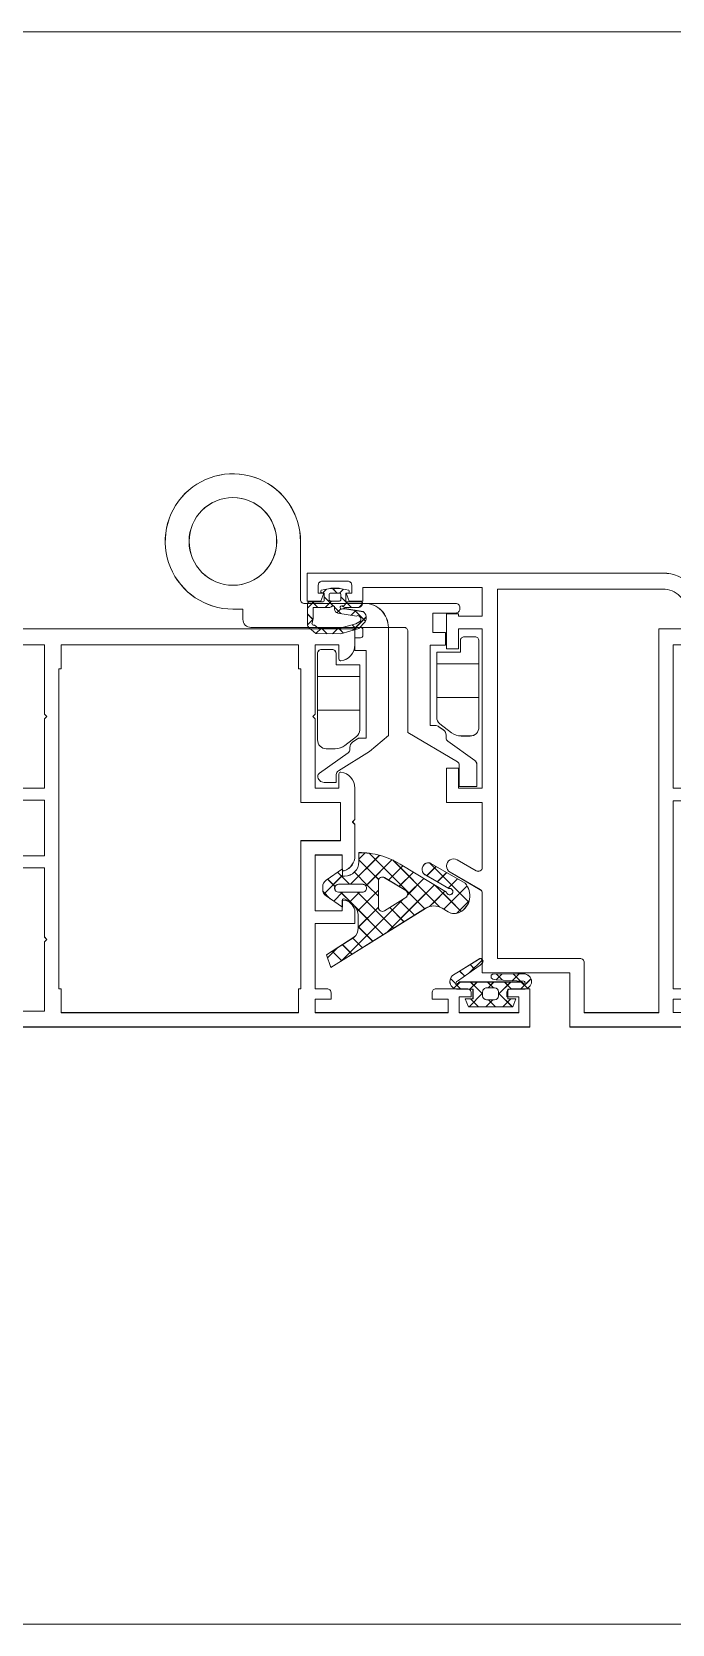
# Model space of a CAD drawing. Header units: millimetres. Extents: x 26282 to 30760, y 1404 to 4574.
# Drawn here: x 27779.88 to 27787.92, y 2947.91 to 2967.91 of the extents above; entities that cross this region are included whole.
import ezdxf

# ---------------------------------------------------------------- set-up
doc = ezdxf.new("R2010")
doc.units = ezdxf.units.MM
doc.header["$LTSCALE"] = 0.25
for name, color, linetype, lineweight in [('AB-DUV', 4, 'Continuous', 50), ('B_BOSLUK', 4, 'Continuous', 0), ('DOĞRAMA', 30, 'Continuous', 20)]:
    doc.layers.add(name, color=color, linetype=linetype, lineweight=lineweight)
doc.layers.add('ID-PROFIL', color=145, linetype='Continuous')

# ---------------------------------------------------------------- blocks, each defined once
blk = doc.blocks.new('CHD03_1914', base_point=(-50, -44.000001))
at = {"color": 40, "linetype": 'Continuous'}
blk.add_lwpolyline([(-50, -44), (-50, -11), (-50, 22), (-45.2, 22), (-45.2, 19.6, -0.414214), (-45.7, 19.1), (-46.2, 19.1), (-46.2, 20.6), (-48.2, 20.6), (-48.2, 13.1), (-46.2, 13.1), (-46.2, 14.6), (-45.7, 14.6, -0.414214), (-45.2, 14.1), (-45.2, 10.2, -0.414214), (-45.7, 9.7), (-46.5, 9.7), (-46.5, 11.7), (-48.2, 11.7), (-48.2, -5), (-46.5, -5), (-46.5, -3), (-45.7, -3, -0.414214), (-45.2, -3.5), (-45.2, -5), (-37, -5), (-37, 0), (-35.297056, 0, -0.209119), (-33.911436, -1.333339, -0.517625), (-34.099998, -1.6), (-35.4, -1.6), (-35.4, -5), (-28.4, -5), (-28.4, -1.6), (-30.2, -1.6, -0.517638), (-30.388562, -1.333333, -0.317837), (-28.502944, 0), (-24.545899, 0), (-24.245899, -0.3), (-23.945899, 0), (-19.988855, 0, -0.381966), (-18.001239, -1.777778, -0.447214), (-18.2, -1.999999), (-20, -2), (-20, -5), (-11.3, -5), (-11, -5.3), (-10.7, -5), (-2, -5), (-2, -2), (-3.8, -2, -0.447214), (-3.998762, -1.777778, -0.381966), (-2.011146, 0), (0, 0), (0, -44), (-2.011146, -44, -0.381966), (-3.998762, -42.222222, -0.44721), (-3.800002, -42), (-2, -42), (-2, -39), (-10.7, -39), (-11, -38.7), (-11.3, -39), (-20, -39), (-20, -42), (-18.2, -42, -0.447214), (-18.001238, -42.222222, -0.381966), (-19.988855, -44.000001), (-21.602944, -44, -0.317837), (-23.488562, -42.666667, -0.517633), (-23.300003, -42.4), (-21.5, -42.4), (-21.5, -39), (-28.5, -39), (-28.5, -42.4), (-27.2, -42.4, -0.517638), (-27.011438, -42.666667, -0.209118), (-28.397054, -44), (-30.011146, -44, -0.381966), (-31.998762, -42.222222, -0.44721), (-31.800002, -42), (-30, -42), (-30, -39), (-38.7, -39), (-39, -38.7), (-39.3, -39), (-48, -39), (-48, -42), (-46.2, -42, -0.447214), (-46.001238, -42.222222, -0.381966), (-47.988855, -44.000001), (-50, -44)], format="xyb", close=True, dxfattribs=at)
blk.add_lwpolyline([(-48.2, -22), (-48.2, -36.9), (-45.2, -36.9), (-45.2, -37.2), (-5, -37.2), (-5, -36.9), (-2, -36.9), (-2, -7.1), (-5, -7.1), (-5, -6.8), (-21.8, -6.8), (-21.8, -1.8), (-26.6, -1.8), (-26.6, -6.8), (-45.2, -6.8), (-45.2, -7.1), (-48.2, -7.1), (-48.2, -22)], close=True, dxfattribs=at)
blk = doc.blocks.new('CHD03_1923', base_point=(-6.8, -22))
at = {"color": 40, "linetype": 'Continuous'}
for points in [[(-6.8, 11), (-6.8, 30.9), (-6.8, 50.8), (-6.8, 51), (-2, 51), (-2, 48.6, -0.414214), (-2.5, 48.1), (-3, 48.1), (-3, 49.6), (-5, 49.6), (-5, 42.1), (-3, 42.1), (-3, 43.6), (-2.5, 43.6, -0.414214), (-2, 43.1), (-2, 39.2, -0.414214), (-2.5, 38.7), (-3.3, 38.7), (-3.3, 40.7), (-5, 40.7), (-5, 24), (-3.3, 24), (-3.3, 26), (-2.5, 26, -0.414214), (-2, 25.5), (-2, 24), (21.6, 24), (21.6, 29), (23.2, 29, -0.414214), (25.2, 27), (23.2, 27), (23.2, 24), (41.2, 24), (41.2, 27), (39.2, 27, -0.414214), (41.2, 29), (43.2, 29), (43.2, 27.7), (45.2, 27.7, -0.414214), (50.2, 22.7), (50.2, -22), (46.7, -22), (46.7, -20.273885), (47.7, -19.9), (47.7, -20.6), (48.7, -20.6, 0.414214), (49.2, -20.1), (49.2, -16.9, 0.414214), (48.7, -16.4), (47.7, -16.4), (47.7, -17.1), (46.7, -16.726115), (46.7, -15), (48.4, -15), (48.4, 0), (44.8, 0), (44.8, -3), (45.1, -3), (45.1, -4.5), (40.7, -4.5), (40.7, -3), (43.2, -3), (43.2, 0), (23.2, 0), (23.2, -3), (25.7, -3), (25.7, -4.5), (21.4, -4.5), (21.4, 0), (13.24641, 0, 0.57735), (12.813397, -0.75), (14.199038, -3.15, -0.57735), (13.419615, -4.5, -0.267949), (12.640192, -4.05), (10.446261, -0.25, 0.267949), (10.013248, 0), (0, 0), (0, 11), (-6.8, 11)], [(-5, 17.5), (-5, 12.8), (1.3, 12.8, -0.414214), (1.8, 12.3), (1.8, 1.9), (48.2, 1.9), (48.2, 22.699951, 0.414214), (45.200049, 25.7), (43.2, 25.7), (43.2, 22.2), (-5, 22.2), (-5, 17.5)]]:
    blk.add_lwpolyline(points, format="xyb", close=True, dxfattribs=at)
blk = doc.blocks.new('CHD50D23', base_point=(110.983776, 153.85743))
at = {"color": 1, "linetype": 'Continuous'}
for p, q in [((117.791548, 170.671326), (119.381447, 172.261226)), ((119.568875, 171.841832), (119.206204, 172.204502)), ((119.457419, 170.215877), (121.244586, 172.003044)), ((119.432791, 169.856596), (118.032092, 171.257294)), ((118.315634, 169.074092), (119.457419, 170.215877)), ((124.138771, 167.271936), (119.568875, 171.841832)), ((120.970782, 169.60792), (122.142332, 170.77947)), ((119.296707, 167.87136), (118.580823, 168.587243)), ((119.301305, 167.938443), (120.572703, 169.209841)), ((121.333881, 167.955505), (119.432791, 169.856596)), ((121.747604, 168.263422), (122.91966, 169.435477)), ((122.524426, 166.918923), (123.696988, 168.091485)), ((119.160623, 165.886123), (118.364104, 166.682642)), ((118.649877, 167.287015), (119.301305, 167.938443)), ((119.145191, 165.661009), (121.37384, 167.889658)), ((124.455498, 162.712568), (119.296707, 167.87136)), ((120.14134, 164.535837), (122.174977, 166.569474)), ((115.348278, 161.864095), (119.145191, 165.661009)), ((118.528593, 162.275512), (116.730908, 164.073197)), ((119.024539, 163.900887), (117.547506, 165.37792)), ((118.989078, 163.383575), (119.611946, 164.006444)), ((124.278265, 160.768481), (119.160623, 165.886123)), ((121.172168, 163.445345), (122.976114, 165.249291)), ((111.799457, 156.193954), (118.989078, 163.383575)), ((120.452072, 158.230713), (115.91431, 162.768475)), ((119.345191, 163.580234), (119.024539, 163.900887)), ((121.603057, 159.633594), (124.527445, 162.557981)), ((121.973305, 162.125161), (123.777251, 163.929107)), ((116.124999, 158.315145), (114.281114, 160.15903)), ((118.720503, 157.840961), (115.097712, 161.463753)), ((116.041968, 158.315145), (118.584254, 160.857431)), ((118.064864, 158.216721), (120.705574, 160.857431)), ((121.299351, 159.504754), (119.946674, 160.857431)), ((121.452072, 157.361288), (125.087016, 160.996232)), ((122.788808, 160.136617), (122.034401, 160.891024)), ((124.529431, 158.395995), (122.788808, 160.136617)), ((125.34237, 159.704376), (124.278265, 160.768481)), ((114.691525, 157.627299), (113.464516, 158.854308)), ((119.211984, 157.24252), (120.452072, 158.482608)), ((121.237452, 159.267988), (121.603057, 159.633594)), ((122.965684, 157.838422), (121.299351, 159.504754)), ((124.608099, 158.395995), (125.396213, 159.184109)), ((113.040212, 155.035971), (111.83132, 156.244863)), ((113.865869, 156.331635), (112.647918, 157.549586)), ((120.452072, 156.109392), (118.977527, 157.583937)), ((119.332913, 155.242129), (120.452072, 156.361288)), ((120.244395, 154.032291), (122.569534, 156.35743)), ((122.94395, 155.738834), (121.452072, 157.230713)), ((111.107571, 154.847292), (111.014722, 154.940141)), ((112.193401, 154.466577), (113.52755, 155.800727)), ((120.547923, 153.892221), (119.627241, 154.812903)), ((122.081038, 154.480426), (121.159141, 155.402323))]:
    blk.add_line(p, q, dxfattribs=at)
for points in [[(117.942326, 171.103172, -0.229763), (119.601084, 172.311706, -0.229763), (121.577, 171.756923), (124.065182, 167.454881, -0.472021), (123.686104, 166.442525), (123.493312, 166.376425, -0.353954), (122.651853, 166.698377), (120.910699, 169.711911, 2.506605), (120.443837, 169.422198), (123.974866, 163.603459, -0.068514), (125.058809, 161.099606, -0.068514), (125.425814, 158.395994), (124.268132, 158.395995, 0.414213), (122.468133, 156.595995), (122.468132, 156.35743), (123.368132, 156.35743), (121.951762, 154.2919, -0.247171), (121.127035, 153.857431), (120.80923, 153.85743, -0.247171), (119.984502, 154.2919), (118.568132, 156.35743), (119.468132, 156.35743), (119.468132, 156.395995, 0.347266), (117.672353, 158.315146), (115.962865, 158.315145, 0.239382), (114.781982, 157.769249), (112.588983, 154.327878), (110.983776, 154.890697), (118.422358, 166.775718, 0.283277), (118.436838, 168.874362), (117.984154, 169.620334, -0.264505), (117.942326, 171.103172)], [(118.960417, 162.96546), (118.120011, 161.622698, 0.58904), (118.543842, 160.857431), (121.854332, 160.857431, 0.584485), (122.281783, 161.616824), (120.652103, 164.302354, 0.558043), (119.800823, 164.308222), (118.960417, 162.96546)], [(120.952072, 159.35743, 0.414214), (120.452072, 158.85743), (120.452072, 155.85743, 1), (121.452072, 155.85743), (121.452072, 158.85743, 0.414214), (120.952072, 159.35743)]]:
    blk.add_lwpolyline(points, format="xyb", close=True, dxfattribs=at)
blk = doc.blocks.new('CHDF04003', base_point=(37.284957, 5))
at = {"color": 1, "linetype": 'Continuous'}
for p, q in [((37.729913, 10.703346), (39.399343, 12.372776)), ((40.246172, 10.890898), (38.857086, 12.279984)), ((38.421362, 10.594387), (37.861524, 11.154225)), ((39.624131, 10.476244), (40.217465, 11.069578)), ((41.93707, 9.2), (40.59733, 10.53974)), ((40.600059, 11.452172), (41.045158, 11.897271)), ((40.723878, 9.45467), (41.29733, 10.028122)), ((37.293177, 8.145289), (37.987715, 8.839827)), ((37.987187, 8.907242), (37.38222, 9.512209)), ((40.620116, 8.395634), (39.83228, 9.183469)), ((39.93923, 8.670022), (40.439745, 9.170537)), ((40.59733, 7.206802), (41.39733, 8.006802)), ((41.366735, 7.649014), (40.79423, 8.221519)), ((42.399786, 9.009257), (42.899508, 9.50898)), ((43, 8.13707), (42.4, 8.73707)), ((38.003934, 6.769175), (37.29851, 7.474599)), ((37.316668, 6.04746), (38.004201, 6.734993)), ((41.29733, 5.597099), (40.59733, 6.297099)), ((41.915749, 7.1), (41.366735, 7.649014)), ((42.4, 6.888151), (42.8986, 7.386751)), ((38.393517, 5.002989), (39.069289, 5.678761)), ((39.773109, 5), (39.091574, 5.681534)), ((40.511849, 5), (41.29733, 5.785481))]:
    blk.add_line(p, q, dxfattribs=at)
for points in [[(41.09733, 5), (40.226353, 5), (39.355377, 5), (38.448105, 5, -0.218314), (38.069259, 5.173693), (37.309794, 6.055441), (37.284957, 9.179001), (37.945369, 11.441463), (38.781607, 12.238382, -0.395926), (40.072928, 11.96923), (40.4431, 9.665137, -0.148871), (40.411451, 9.375576, 1.200383), (40.79733, 9.288547), (40.79733, 9.304706, 0.185572), (40.740187, 9.43721, -0.196262), (40.59733, 9.787137), (40.59733, 11.4, -0.414214), (41.09733, 11.9, -0.414214), (41.29733, 11.7), (41.29733, 10, 0.414214), (41.49733, 9.8), (42.4, 9.8), (42.4, 10.05, -0.715976), (42.758473, 10.17201), (42.951638, 9.263906, -0.078227), (43, 8.956686), (43, 7.943314, -0.078227), (42.951638, 7.636094), (42.758473, 6.72799, -0.715976), (42.4, 6.85), (42.4, 7.1), (41.49733, 7.1, 0.414214), (41.29733, 6.9), (41.29733, 5.2, -0.414214), (41.09733, 5)], [(40.003766, 5.7), (40.59733, 5.7), (40.59733, 6.70367), (40.59733, 7.707341, -0.195022), (40.73852, 8.055558, 0.665439), (40.594025, 8.397239), (40.38462, 8.397239, -0.360529), (39.893309, 8.80443), (39.515937, 11.148215, -0.253498), (39.58377, 11.326286, 0.594005), (38.820824, 11.570149), (38.55172, 11.052348), (37.985953, 9.064753), (38.006028, 6.501792, 0.177804), (38.127169, 6.17907), (38.268751, 6.014693, -0.175026), (38.389824, 5.697358, 0.629163), (38.635648, 5.584616, -0.075928), (39.410201, 5.7), (40.003766, 5.7)], [(41.455909, 7.758579, 0.198912), (41.59733, 7.7), (42.2, 7.7, 0.414214), (42.4, 7.9), (42.4, 9, 0.414214), (42.2, 9.2), (41.59733, 9.2, 0.414214), (41.39733, 9), (41.39733, 7.9, 0.198912), (41.455909, 7.758579)]]:
    blk.add_lwpolyline(points, format="xyb", close=True, dxfattribs=at)
blk = doc.blocks.new('CHD40D08', base_point=(-2.21267, -2.905012))
at = {"color": 1, "linetype": 'Continuous'}
for p, q in [((0, 5.969856), (1.319355, 7.289211)), ((0.12533, 6.85077), (0.904473, 6.071627)), ((-2.21267, 4.946129), (-0.482761, 3.21622)), ((-2.21267, 3.757186), (-1.21267, 4.757186)), ((-0.632316, 3.21622), (0.904473, 4.753009)), ((0, 4.854779), (0.904473, 3.950306)), ((1.017205, 5.958895), (1.924654, 5.051445)), ((1.069674, 4.91821), (1.934707, 5.783243)), ((-2.21267, 2.824809), (-1.333018, 1.945157)), ((-2.21267, 1.635866), (-1.333018, 2.515518)), ((0.166981, 2.566478), (0.904473, 1.828986)), ((0.166982, 1.894197), (0.904473, 2.631688)), ((1.129836, 3.724943), (1.8882, 2.96658)), ((1.171493, 2.898708), (1.899747, 3.626962)), ((-2.21267, -0.485455), (-0.510996, 1.216219)), ((-2.21267, 0.703488), (-1.21267, -0.296512)), ((-0.604081, 1.21622), (0.039793, 0.572346)), ((0.039793, 0.572346), (0.904473, -0.292334)), ((0.061836, -0.332269), (0.904473, 0.510368)), ((2.045652, -0.469774), (3.706779, 1.191354)), ((2.524604, 0.208855), (3.086884, -0.353425)), ((3.601991, 1.252788), (3.846916, 1.007863)), ((-0.000001, -1.509181), (0.092774, -1.601955)), ((0, -0.394105), (0.061836, -0.332269)), ((0.092774, -1.601955), (1.325459, -2.834641)), ((0.115405, -2.400021), (0.904473, -1.610952)), ((1.646901, -1.034763), (2.284292, -1.672154))]:
    blk.add_line(p, q, dxfattribs=at)
for points in [[(3.56458, 1.274721), (3.853054, 1.105598), (3.839039, 0.882431), (2.197611, -1.814579), (1.801975, -2.439764, -0.413949), (0.422965, -2.750501, -0.119976), (0.112064, -2.393627, -0.119976), (-0.000001, -1.93378), (0, 0), (-1.21267, 0), (-1.21267, -1), (-2.21267, -0.565218), (-2.21267, 5.005452), (-1.21267, 5.396757), (-1.21267, 4.396757), (0, 4.396757), (0, 6.36622, -0.404548), (0.967353, 7.365686, -0.404548), (1.934706, 6.366219), (1.934707, 5.626366), (1.87951, 2.469611), (1.772015, 2.273538), (1.437813, 2.284888), (1.245523, 2.492312), (1.171532, 2.897929), (0.995458, 6.390233, 2.044702), (0.823804, 6.2417), (0.904473, 6.143585), (0.904473, -1.711145), (0.823804, -1.809259, 2.04471), (0.995459, -1.957792), (3.011747, 0.899087), (3.291174, 1.202272), (3.56458, 1.274721)], [(0.020535, 1.362666, 0.198912), (0.166982, 1.71622), (0.166981, 2.71622, 0.414213), (-0.333018, 3.21622), (-0.833018, 3.21622, 0.414213), (-1.333018, 2.71622), (-1.333018, 1.716219, 0.414213), (-0.833018, 1.21622), (-0.333018, 1.216219, 0.198912), (0.020535, 1.362666)]]:
    blk.add_lwpolyline(points, format="xyb", close=True, dxfattribs=at)
blk = doc.blocks.new('MENT')
at = {"color": 0}
for p, q in [((-265.21, -280), (-259.91, -280)), ((-274.89, -281.59), (-280.19, -281.59)), ((-274.89, -285.79), (-280.19, -285.79)), ((-265.21, -284.2), (-259.91, -284.2))]:
    blk.add_line(p, q, dxfattribs=at)
for points in [[(-268.83, -287.73), (-268.83, -275.9, 0.414214), (-269.33, -275.4), (-288.56, -275.4, -0.414214), (-289.56, -274.4), (-289.56, -273.11), (-290.83, -273.11, -2.414214), (-282.33, -264.61), (-282.33, -271.9, 0.414214), (-281.83, -272.4), (-262.81, -272.4, -0.414214), (-262.31, -272.9), (-262.31, -273.1, -0.414214), (-262.81, -273.6), (-265.69, -273.6), (-265.69, -276.05), (-264.09, -276.05), (-264.09, -277.65), (-266.03, -277.65), (-266.03, -287.73), (-265.4, -287.73, -0.155219), (-264.94, -287.88), (-264.38, -288.28, -0.243349), (-264.04, -288.93), (-264.04, -289.28, 0.24151), (-263.83, -289.69), (-260.42, -292.14, -0.260953), (-260.18, -292.57), (-260.18, -295.38), (-262.38, -295.38), (-262.38, -292.71, 0.255186), (-262.61, -292.29), (-268.83, -288.62), (-268.83, -275.9)], [(-289.56, -273.11), (-290.83, -273.11), (-289.56, -273.11), (-289.56, -274.4, 0.414214), (-288.56, -275.4), (-274.79, -275.4, -0.414214), (-274.49, -275.7), (-274.49, -276.4, -0.414214), (-274.79, -276.7), (-275.49, -276.7), (-275.49, -278.3), (-274.09, -278.3), (-274.09, -289.3), (-274.79, -289.3, 0.155219), (-275.26, -289.45), (-275.79, -289.82, 0.243349), (-276.13, -290.48), (-276.13, -290.74, -0.24262), (-276.34, -291.14), (-279.96, -293.72, 0.212984), (-280.15, -294.08), (-280.15, -294.08, 0.414214), (-279.35, -294.88), (-277.83, -294.88), (-277.83, -293.88, -0.26051), (-277.57, -293.41), (-273.65, -291), (-271.29, -289), (-271.29, -275.4, 0.414214), (-274.29, -272.4), (-281.83, -272.4, -0.414214), (-282.33, -271.9), (-282.33, -264.61, 2.414214), (-290.83, -273.11)], [(-259.91, -277.09, 0.414214), (-260.41, -276.59), (-261.74, -276.59, 0.414214), (-262.24, -277.09), (-262.24, -278.5), (-265.21, -278.5), (-265.21, -286.71, 0.233693), (-264.82, -287.51), (-263.35, -288.63, 0.164588), (-262.13, -289.04), (-261.01, -289.04, 0.414214), (-259.91, -287.94)], [(-280.19, -278.68, -0.414214), (-279.69, -278.18), (-278.36, -278.18, -0.414214), (-277.86, -278.68), (-277.86, -280.09), (-274.89, -280.09), (-274.89, -288.31, -0.233693), (-275.28, -289.1), (-276.75, -290.23, -0.164588), (-277.97, -290.64), (-279.09, -290.64, -0.414214), (-280.19, -289.54)]]:
    blk.add_lwpolyline(points, format="xyb", close=True, dxfattribs=at)
blk.add_circle((-290.83, -264.61), 5.5, dxfattribs=at)
blk.add_circle((-290.83, -264.61), 5.5, dxfattribs=at)
blk = doc.blocks.new('A$C24106D73')
at = {"layer": 'DOĞRAMA', "lineweight": 25}
blk.add_blockref('MENT', (332.82, 377.52), dxfattribs=at)
at = {"layer": 'DOĞRAMA', "color": 7, "xscale": -1, "rotation": 270}
for name, p in [('CHD03_1923', (51.33, 51.93)), ('CHDF04003', (51.38, 101.31)), ('CHD03_1914', (13.33, 51.93)), ('CHD50D23', (53.28, 59.39)), ('CHD40D08', (69.26, 54.46))]:
    blk.add_blockref(name, p, dxfattribs=at)
blk = doc.blocks.new('A$C187D15ED')
at = {"layer": 'B_BOSLUK', "lineweight": 0, "elevation": 0}
for points in [[(8209.112, 2762.886), (8307.112, 2762.886)], [(8209.112, 2742.886), (8307.112, 2742.886)]]:
    blk.add_lwpolyline(points, dxfattribs=at)
at = {"layer": 'ID-PROFIL'}
blk.add_line((8210.112, 2750.386, 0), (8108.859, 2750.386), dxfattribs=at)
blk.add_line((8210.112, 2750.386, 0), (8108.859, 2750.386), dxfattribs=at)
at = {"layer": 'DOĞRAMA', "color": 155, "xscale": 0.1, "yscale": 0.1, "zscale": 0.1}
blk.add_blockref('A$C24106D73', (8207.779, 2745.194, 0), dxfattribs=at)
blk.add_blockref('A$C24106D73', (8207.779, 2745.194, 0), dxfattribs=at)

msp = doc.modelspace()

# ---------------------------------------------------------------- block references
at = {"layer": 'AB-DUV', "ltscale": 100}
msp.add_blockref('A$C187D15ED', (19570.424, 205.028, 5.126), dxfattribs=at)

# ---------------------------------------------------------------- next in the draw order: linework, layer by layer
at = {"layer": 'DOĞRAMA', "color": 1, "linetype": 'Continuous'}
for p, q in [((27783.53, 2960.864, 5.126), (27783.58, 2960.914, 5.126)), ((27783.53, 2960.864, 5.126), (27783.58, 2960.914, 5.126)), ((27783.551, 2960.816, 5.126), (27783.606, 2960.761, 5.126)), ((27783.551, 2960.816, 5.126), (27783.606, 2960.761, 5.126)), ((27783.655, 2960.924, 5.126), (27783.715, 2960.864, 5.126)), ((27783.655, 2960.924, 5.126), (27783.715, 2960.864, 5.126)), ((27783.742, 2960.864, 5.126), (27783.792, 2960.914, 5.126)), ((27783.742, 2960.864, 5.126), (27783.792, 2960.914, 5.126)), ((27783.761, 2960.818, 5.126), (27783.895, 2960.684, 5.126)), ((27783.761, 2960.818, 5.126), (27783.895, 2960.684, 5.126)), ((27783.341, 2960.675, 5.126), (27783.42, 2960.754, 5.126)), ((27783.341, 2960.675, 5.126), (27783.42, 2960.754, 5.126)), ((27783.341, 2960.601, 5.126), (27783.41, 2960.533, 5.126)), ((27783.341, 2960.601, 5.126), (27783.41, 2960.533, 5.126)), ((27783.401, 2960.754, 5.126), (27783.471, 2960.684, 5.126)), ((27783.401, 2960.754, 5.126), (27783.471, 2960.684, 5.126)), ((27783.562, 2960.684, 5.126), (27783.642, 2960.764, 5.126)), ((27783.562, 2960.684, 5.126), (27783.642, 2960.764, 5.126)), ((27783.606, 2960.761, 5.126), (27783.664, 2960.704, 5.126)), ((27783.606, 2960.761, 5.126), (27783.664, 2960.704, 5.126)), ((27783.681, 2960.686, 5.126), (27783.76, 2960.607, 5.126)), ((27783.681, 2960.686, 5.126), (27783.76, 2960.607, 5.126)), ((27783.708, 2960.618, 5.126), (27783.758, 2960.668, 5.126)), ((27783.708, 2960.618, 5.126), (27783.758, 2960.668, 5.126)), ((27783.787, 2960.697, 5.126), (27783.844, 2960.754, 5.126)), ((27783.787, 2960.697, 5.126), (27783.844, 2960.754, 5.126)), ((27783.889, 2960.587, 5.126), (27783.948, 2960.646, 5.126)), ((27783.889, 2960.587, 5.126), (27783.948, 2960.646, 5.126)), ((27783.93, 2960.649, 5.126), (27784.069, 2960.51, 5.126)), ((27783.93, 2960.649, 5.126), (27784.069, 2960.51, 5.126)), ((27783.987, 2960.684, 5.126), (27784.031, 2960.729, 5.126)), ((27783.987, 2960.684, 5.126), (27784.031, 2960.729, 5.126)), ((27783.342, 2960.464, 5.126), (27783.409, 2960.531, 5.126)), ((27783.342, 2960.464, 5.126), (27783.409, 2960.531, 5.126)), ((27783.446, 2960.356, 5.126), (27783.515, 2960.425, 5.126)), ((27783.446, 2960.356, 5.126), (27783.515, 2960.425, 5.126)), ((27783.518, 2960.425, 5.126), (27783.589, 2960.354, 5.126)), ((27783.518, 2960.425, 5.126), (27783.589, 2960.354, 5.126)), ((27783.656, 2960.353, 5.126), (27783.725, 2960.423, 5.126)), ((27783.656, 2960.353, 5.126), (27783.725, 2960.423, 5.126)), ((27783.732, 2960.423, 5.126), (27783.793, 2960.362, 5.126)), ((27783.732, 2960.423, 5.126), (27783.793, 2960.362, 5.126)), ((27783.901, 2960.466, 5.126), (27783.957, 2960.41, 5.126)), ((27783.901, 2960.466, 5.126), (27783.957, 2960.41, 5.126)), ((27783.912, 2960.397, 5.126), (27784.079, 2960.564, 5.126)), ((27783.912, 2960.397, 5.126), (27784.079, 2960.564, 5.126)), ((27783.985, 2957.523, 5.126), (27784.064, 2957.601, 5.126)), ((27783.985, 2957.523, 5.126), (27784.064, 2957.601, 5.126)), ((27783.882, 2957.207, 5.126), (27784.245, 2957.57, 5.126)), ((27783.882, 2957.207, 5.126), (27784.245, 2957.57, 5.126)), ((27783.985, 2957.515, 5.126), (27784.159, 2957.341, 5.126)), ((27783.985, 2957.515, 5.126), (27784.159, 2957.341, 5.126)), ((27784.109, 2957.222, 5.126), (27784.402, 2957.515, 5.126)), ((27784.109, 2957.222, 5.126), (27784.402, 2957.515, 5.126)), ((27784.116, 2957.596, 5.126), (27784.223, 2957.49, 5.126)), ((27784.116, 2957.596, 5.126), (27784.223, 2957.49, 5.126)), ((27784.223, 2957.49, 5.126), (27784.734, 2956.978, 5.126)), ((27784.223, 2957.49, 5.126), (27784.734, 2956.978, 5.126)), ((27784.358, 2957.259, 5.126), (27784.539, 2957.44, 5.126)), ((27784.358, 2957.259, 5.126), (27784.539, 2957.44, 5.126)), ((27784.417, 2957.507, 5.126), (27784.933, 2956.991, 5.126)), ((27784.417, 2957.507, 5.126), (27784.933, 2956.991, 5.126)), ((27784.838, 2957.314, 5.126), (27784.955, 2957.431, 5.126)), ((27784.838, 2957.314, 5.126), (27784.955, 2957.431, 5.126)), ((27784.873, 2957.476, 5.126), (27785.33, 2957.019, 5.126)), ((27784.873, 2957.476, 5.126), (27785.33, 2957.019, 5.126)), ((27783.549, 2957.086, 5.126), (27783.782, 2957.319, 5.126)), ((27783.549, 2957.086, 5.126), (27783.782, 2957.319, 5.126)), ((27783.594, 2957.27, 5.126), (27783.686, 2957.178, 5.126)), ((27783.594, 2957.27, 5.126), (27783.686, 2957.178, 5.126)), ((27783.72, 2957.356, 5.126), (27783.869, 2957.207, 5.126)), ((27783.72, 2957.356, 5.126), (27783.869, 2957.207, 5.126)), ((27783.93, 2957.358, 5.126), (27784.096, 2957.192, 5.126)), ((27783.93, 2957.358, 5.126), (27784.096, 2957.192, 5.126)), ((27784.073, 2957.186, 5.126), (27784.109, 2957.222, 5.126)), ((27784.073, 2957.186, 5.126), (27784.109, 2957.222, 5.126)), ((27784.159, 2957.341, 5.126), (27784.235, 2957.265, 5.126)), ((27784.159, 2957.341, 5.126), (27784.235, 2957.265, 5.126)), ((27784.49, 2957.179, 5.126), (27784.671, 2957.359, 5.126)), ((27784.49, 2957.179, 5.126), (27784.671, 2957.359, 5.126)), ((27784.599, 2957.076, 5.126), (27784.803, 2957.279, 5.126)), ((27784.599, 2957.076, 5.126), (27784.803, 2957.279, 5.126)), ((27784.972, 2957.237, 5.126), (27785.089, 2957.354, 5.126)), ((27784.972, 2957.237, 5.126), (27785.089, 2957.354, 5.126)), ((27785.107, 2957.159, 5.126), (27785.224, 2957.276, 5.126)), ((27785.107, 2957.159, 5.126), (27785.224, 2957.276, 5.126)), ((27783.535, 2957.117, 5.126), (27783.627, 2957.024, 5.126)), ((27783.535, 2957.117, 5.126), (27783.627, 2957.024, 5.126)), ((27783.67, 2956.995, 5.126), (27783.782, 2957.107, 5.126)), ((27783.67, 2956.995, 5.126), (27783.782, 2957.107, 5.126)), ((27783.757, 2957.107, 5.126), (27783.904, 2956.96, 5.126)), ((27783.757, 2957.107, 5.126), (27783.904, 2956.96, 5.126)), ((27783.87, 2956.983, 5.126), (27783.994, 2957.107, 5.126)), ((27783.87, 2956.983, 5.126), (27783.994, 2957.107, 5.126)), ((27783.967, 2956.868, 5.126), (27784.232, 2957.132, 5.126)), ((27783.967, 2956.868, 5.126), (27784.232, 2957.132, 5.126)), ((27783.969, 2957.107, 5.126), (27784.423, 2956.653, 5.126)), ((27783.969, 2957.107, 5.126), (27784.423, 2956.653, 5.126)), ((27784.096, 2957.192, 5.126), (27784.232, 2957.056, 5.126)), ((27784.096, 2957.192, 5.126), (27784.232, 2957.056, 5.126)), ((27784.484, 2956.961, 5.126), (27784.546, 2957.023, 5.126)), ((27784.484, 2956.961, 5.126), (27784.546, 2957.023, 5.126)), ((27784.712, 2956.976, 5.126), (27784.935, 2957.199, 5.126)), ((27784.712, 2956.976, 5.126), (27784.935, 2957.199, 5.126)), ((27784.94, 2956.992, 5.126), (27785.067, 2957.119, 5.126)), ((27784.94, 2956.992, 5.126), (27785.067, 2957.119, 5.126)), ((27784.941, 2957.195, 5.126), (27785.131, 2957.005, 5.126)), ((27784.941, 2957.195, 5.126), (27785.131, 2957.005, 5.126)), ((27785.053, 2956.893, 5.126), (27785.167, 2957.008, 5.126)), ((27785.053, 2956.893, 5.126), (27785.167, 2957.008, 5.126)), ((27785.131, 2957.005, 5.126), (27785.272, 2956.865, 5.126)), ((27785.131, 2957.005, 5.126), (27785.272, 2956.865, 5.126)), ((27785.167, 2957.008, 5.126), (27785.346, 2957.186, 5.126)), ((27785.167, 2957.008, 5.126), (27785.346, 2957.186, 5.126)), ((27785.213, 2956.841, 5.126), (27785.372, 2957, 5.126)), ((27785.213, 2956.841, 5.126), (27785.372, 2957, 5.126)), ((27785.33, 2957.019, 5.126), (27785.366, 2956.982, 5.126)), ((27785.33, 2957.019, 5.126), (27785.366, 2956.982, 5.126)), ((27783.765, 2956.242, 5.126), (27784.484, 2956.961, 5.126)), ((27783.765, 2956.242, 5.126), (27784.484, 2956.961, 5.126)), ((27783.93, 2956.934, 5.126), (27784.292, 2956.572, 5.126)), ((27783.93, 2956.934, 5.126), (27784.292, 2956.572, 5.126)), ((27783.977, 2956.666, 5.126), (27784.232, 2956.92, 5.126)), ((27783.977, 2956.666, 5.126), (27784.232, 2956.92, 5.126)), ((27784.332, 2956.597, 5.126), (27784.712, 2956.976, 5.126)), ((27784.332, 2956.597, 5.126), (27784.712, 2956.976, 5.126)), ((27784.373, 2956.915, 5.126), (27784.553, 2956.735, 5.126)), ((27784.373, 2956.915, 5.126), (27784.553, 2956.735, 5.126)), ((27784.504, 2956.996, 5.126), (27784.536, 2956.964, 5.126)), ((27784.504, 2956.996, 5.126), (27784.536, 2956.964, 5.126)), ((27784.536, 2956.964, 5.126), (27784.684, 2956.817, 5.126)), ((27784.536, 2956.964, 5.126), (27784.684, 2956.817, 5.126)), ((27784.734, 2956.978, 5.126), (27784.814, 2956.898, 5.126)), ((27784.734, 2956.978, 5.126), (27784.814, 2956.898, 5.126)), ((27784.875, 2956.927, 5.126), (27784.94, 2956.992, 5.126)), ((27784.875, 2956.927, 5.126), (27784.94, 2956.992, 5.126)), ((27784.933, 2956.991, 5.126), (27785.005, 2956.92, 5.126)), ((27784.933, 2956.991, 5.126), (27785.005, 2956.92, 5.126)), ((27783.977, 2956.674, 5.126), (27784.162, 2956.49, 5.126)), ((27783.977, 2956.674, 5.126), (27784.162, 2956.49, 5.126)), ((27783.592, 2956.281, 5.126), (27783.726, 2956.415, 5.126)), ((27783.592, 2956.281, 5.126), (27783.726, 2956.415, 5.126)), ((27783.779, 2956.448, 5.126), (27783.901, 2956.327, 5.126)), ((27783.779, 2956.448, 5.126), (27783.901, 2956.327, 5.126)), ((27783.909, 2956.531, 5.126), (27784.031, 2956.408, 5.126)), ((27783.909, 2956.531, 5.126), (27784.031, 2956.408, 5.126)), ((27783.649, 2956.366, 5.126), (27783.77, 2956.245, 5.126)), ((27783.649, 2956.366, 5.126), (27783.77, 2956.245, 5.126)), ((27785.373, 2956.094, 5.126), (27785.539, 2956.26, 5.126)), ((27785.373, 2956.094, 5.126), (27785.539, 2956.26, 5.126)), ((27785.545, 2956.249, 5.126), (27785.52, 2956.274, 5.126)), ((27785.545, 2956.249, 5.126), (27785.52, 2956.274, 5.126)), ((27783.631, 2956.173, 5.126), (27783.64, 2956.163, 5.126)), ((27783.631, 2956.173, 5.126), (27783.64, 2956.163, 5.126)), ((27785.259, 2955.898, 5.126), (27785.136, 2956.022, 5.126)), ((27785.259, 2955.898, 5.126), (27785.136, 2956.022, 5.126)), ((27785.316, 2956.054, 5.126), (27785.252, 2956.117, 5.126)), ((27785.316, 2956.054, 5.126), (27785.252, 2956.117, 5.126)), ((27785.441, 2956.141, 5.126), (27785.384, 2956.198, 5.126)), ((27785.441, 2956.141, 5.126), (27785.384, 2956.198, 5.126)), ((27785.71, 2956.006, 5.126), (27785.782, 2956.079, 5.126)), ((27785.71, 2956.006, 5.126), (27785.782, 2956.079, 5.126)), ((27785.792, 2956.002, 5.126), (27785.716, 2956.078, 5.126)), ((27785.792, 2956.002, 5.126), (27785.716, 2956.078, 5.126)), ((27785.911, 2955.996, 5.126), (27785.998, 2956.082, 5.126)), ((27785.911, 2955.996, 5.126), (27785.998, 2956.082, 5.126)), ((27786.016, 2955.991, 5.126), (27785.925, 2956.081, 5.126)), ((27786.016, 2955.991, 5.126), (27785.925, 2956.081, 5.126)), ((27786.017, 2955.889, 5.126), (27786.149, 2956.021, 5.126)), ((27786.017, 2955.889, 5.126), (27786.149, 2956.021, 5.126)), ((27785.18, 2955.901, 5.126), (27785.259, 2955.979, 5.126)), ((27785.18, 2955.901, 5.126), (27785.259, 2955.979, 5.126)), ((27785.269, 2955.889, 5.126), (27785.259, 2955.898, 5.126)), ((27785.269, 2955.889, 5.126), (27785.259, 2955.898, 5.126)), ((27785.371, 2955.668, 5.126), (27785.541, 2955.838, 5.126)), ((27785.371, 2955.668, 5.126), (27785.541, 2955.838, 5.126)), ((27785.38, 2955.889, 5.126), (27785.386, 2955.895, 5.126)), ((27785.38, 2955.889, 5.126), (27785.386, 2955.895, 5.126)), ((27785.386, 2955.895, 5.126), (27785.471, 2955.979, 5.126)), ((27785.386, 2955.895, 5.126), (27785.471, 2955.979, 5.126)), ((27785.477, 2955.893, 5.126), (27785.39, 2955.979, 5.126)), ((27785.477, 2955.893, 5.126), (27785.39, 2955.979, 5.126)), ((27785.541, 2955.829, 5.126), (27785.477, 2955.893, 5.126)), ((27785.541, 2955.829, 5.126), (27785.477, 2955.893, 5.126)), ((27785.676, 2955.906, 5.126), (27785.603, 2955.979, 5.126)), ((27785.676, 2955.906, 5.126), (27785.603, 2955.979, 5.126)), ((27785.609, 2955.906, 5.126), (27785.683, 2955.979, 5.126)), ((27785.609, 2955.906, 5.126), (27785.683, 2955.979, 5.126)), ((27785.741, 2955.826, 5.126), (27785.895, 2955.979, 5.126)), ((27785.741, 2955.826, 5.126), (27785.895, 2955.979, 5.126)), ((27785.914, 2955.668, 5.126), (27785.741, 2955.841, 5.126)), ((27785.914, 2955.668, 5.126), (27785.741, 2955.841, 5.126)), ((27785.905, 2955.889, 5.126), (27785.815, 2955.979, 5.126)), ((27785.905, 2955.889, 5.126), (27785.815, 2955.979, 5.126)), ((27786.105, 2955.902, 5.126), (27786.027, 2955.979, 5.126)), ((27786.105, 2955.902, 5.126), (27786.027, 2955.979, 5.126)), ((27785.49, 2955.668, 5.126), (27785.39, 2955.768, 5.126)), ((27785.49, 2955.668, 5.126), (27785.39, 2955.768, 5.126)), ((27785.583, 2955.668, 5.126), (27785.671, 2955.756, 5.126)), ((27785.583, 2955.668, 5.126), (27785.671, 2955.756, 5.126)), ((27785.702, 2955.668, 5.126), (27785.614, 2955.756, 5.126)), ((27785.702, 2955.668, 5.126), (27785.614, 2955.756, 5.126)), ((27785.795, 2955.668, 5.126), (27785.895, 2955.768, 5.126)), ((27785.795, 2955.668, 5.126), (27785.895, 2955.768, 5.126))]:
    msp.add_line(p, q, dxfattribs=at)
at = {"layer": 'DOĞRAMA', "color": 0}
for p, q in [((27783.997, 2959.815, 5.126), (27783.466, 2959.815, 5.126)), ((27783.997, 2959.815, 5.126), (27783.466, 2959.815, 5.126)), ((27784.964, 2959.974, 5.126), (27785.494, 2959.974, 5.126)), ((27784.964, 2959.974, 5.126), (27785.494, 2959.974, 5.126)), ((27784.964, 2959.554, 5.126), (27785.494, 2959.554, 5.126)), ((27784.964, 2959.554, 5.126), (27785.494, 2959.554, 5.126)), ((27783.997, 2959.395, 5.126), (27783.466, 2959.395, 5.126)), ((27783.997, 2959.395, 5.126), (27783.466, 2959.395, 5.126))]:
    msp.add_line(p, q, dxfattribs=at)
at = {"layer": 'DOĞRAMA', "color": 0, "elevation": 5.126}
for points in [[(27784.602, 2959.2), (27784.602, 2960.384, 0.414214), (27784.552, 2960.434), (27782.629, 2960.434, -0.414214), (27782.529, 2960.534), (27782.529, 2960.663), (27782.403, 2960.663, -2.414214), (27783.253, 2961.513), (27783.253, 2960.784, 0.414214), (27783.303, 2960.734), (27785.204, 2960.734, -0.414214), (27785.254, 2960.684), (27785.254, 2960.664, -0.414214), (27785.204, 2960.614), (27784.916, 2960.614), (27784.916, 2960.369), (27785.076, 2960.369), (27785.076, 2960.209), (27784.882, 2960.209), (27784.882, 2959.2), (27784.945, 2959.2, -0.155219), (27784.991, 2959.186), (27785.048, 2959.146, -0.243349), (27785.081, 2959.081), (27785.081, 2959.046, 0.24151), (27785.102, 2959.005), (27785.444, 2958.76, -0.260953), (27785.468, 2958.717), (27785.468, 2958.436), (27785.248, 2958.436), (27785.248, 2958.703, 0.255186), (27785.225, 2958.745), (27784.602, 2959.112), (27784.602, 2960.384)], [(27782.529, 2960.663), (27782.403, 2960.663), (27782.529, 2960.663), (27782.529, 2960.534, 0.414214), (27782.629, 2960.434), (27784.006, 2960.434, -0.414214), (27784.036, 2960.404), (27784.036, 2960.334, -0.414214), (27784.006, 2960.304), (27783.936, 2960.304), (27783.936, 2960.144), (27784.076, 2960.144), (27784.076, 2959.044), (27784.006, 2959.044, 0.155219), (27783.96, 2959.029), (27783.906, 2958.991, 0.243349), (27783.872, 2958.926), (27783.872, 2958.9, -0.24262), (27783.851, 2958.859), (27783.489, 2958.602, 0.212984), (27783.47, 2958.566), (27783.47, 2958.566, 0.414214), (27783.55, 2958.486), (27783.702, 2958.486), (27783.702, 2958.586, -0.26051), (27783.728, 2958.633), (27784.12, 2958.874), (27784.357, 2959.074), (27784.357, 2960.434, 0.414214), (27784.057, 2960.734), (27783.303, 2960.734, -0.414214), (27783.253, 2960.784), (27783.253, 2961.513, 2.414214), (27782.403, 2960.663)], [(27784.602, 2959.2), (27784.602, 2960.384, 0.414214), (27784.552, 2960.434), (27782.629, 2960.434, -0.414214), (27782.529, 2960.534), (27782.529, 2960.663), (27782.403, 2960.663, -2.414214), (27783.253, 2961.513), (27783.253, 2960.784, 0.414214), (27783.303, 2960.734), (27785.204, 2960.734, -0.414214), (27785.254, 2960.684), (27785.254, 2960.664, -0.414214), (27785.204, 2960.614), (27784.916, 2960.614), (27784.916, 2960.369), (27785.076, 2960.369), (27785.076, 2960.209), (27784.882, 2960.209), (27784.882, 2959.2), (27784.945, 2959.2, -0.155219), (27784.991, 2959.186), (27785.048, 2959.146, -0.243349), (27785.081, 2959.081), (27785.081, 2959.046, 0.24151), (27785.102, 2959.005), (27785.444, 2958.76, -0.260953), (27785.468, 2958.717), (27785.468, 2958.436), (27785.248, 2958.436), (27785.248, 2958.703, 0.255186), (27785.225, 2958.745), (27784.602, 2959.112), (27784.602, 2960.384)], [(27782.529, 2960.663), (27782.403, 2960.663), (27782.529, 2960.663), (27782.529, 2960.534, 0.414214), (27782.629, 2960.434), (27784.006, 2960.434, -0.414214), (27784.036, 2960.404), (27784.036, 2960.334, -0.414214), (27784.006, 2960.304), (27783.936, 2960.304), (27783.936, 2960.144), (27784.076, 2960.144), (27784.076, 2959.044), (27784.006, 2959.044, 0.155219), (27783.96, 2959.029), (27783.906, 2958.991, 0.243349), (27783.872, 2958.926), (27783.872, 2958.9, -0.24262), (27783.851, 2958.859), (27783.489, 2958.602, 0.212984), (27783.47, 2958.566), (27783.47, 2958.566, 0.414214), (27783.55, 2958.486), (27783.702, 2958.486), (27783.702, 2958.586, -0.26051), (27783.728, 2958.633), (27784.12, 2958.874), (27784.357, 2959.074), (27784.357, 2960.434, 0.414214), (27784.057, 2960.734), (27783.303, 2960.734, -0.414214), (27783.253, 2960.784), (27783.253, 2961.513, 2.414214), (27782.403, 2960.663)], [(27785.494, 2960.265, 0.414214), (27785.444, 2960.315), (27785.311, 2960.315, 0.414214), (27785.261, 2960.265), (27785.261, 2960.124), (27784.964, 2960.124), (27784.964, 2959.302, 0.233693), (27785.003, 2959.223), (27785.151, 2959.11, 0.164588), (27785.272, 2959.069), (27785.384, 2959.069, 0.414214), (27785.494, 2959.179)], [(27785.494, 2960.265, 0.414214), (27785.444, 2960.315), (27785.311, 2960.315, 0.414214), (27785.261, 2960.265), (27785.261, 2960.124), (27784.964, 2960.124), (27784.964, 2959.302, 0.233693), (27785.003, 2959.223), (27785.151, 2959.11, 0.164588), (27785.272, 2959.069), (27785.384, 2959.069, 0.414214), (27785.494, 2959.179)], [(27783.466, 2960.105, -0.414214), (27783.516, 2960.155), (27783.65, 2960.155, -0.414214), (27783.7, 2960.105), (27783.7, 2959.965), (27783.997, 2959.965), (27783.997, 2959.143, -0.233693), (27783.957, 2959.064), (27783.81, 2958.951, -0.164588), (27783.689, 2958.91), (27783.576, 2958.91, -0.414214), (27783.466, 2959.02)], [(27783.466, 2960.105, -0.414214), (27783.516, 2960.155), (27783.65, 2960.155, -0.414214), (27783.7, 2960.105), (27783.7, 2959.965), (27783.997, 2959.965), (27783.997, 2959.143, -0.233693), (27783.957, 2959.064), (27783.81, 2958.951, -0.164588), (27783.689, 2958.91), (27783.576, 2958.91, -0.414214), (27783.466, 2959.02)]]:
    msp.add_lwpolyline(points, format="xyb", close=True, dxfattribs=at)
at = {"layer": 'DOĞRAMA', "color": 40, "linetype": 'Continuous', "elevation": 5.126}
for points in [[(27788.306, 2960.614, 0.414214), (27787.806, 2961.114), (27783.336, 2961.114), (27783.336, 2960.764), (27783.509, 2960.764), (27783.546, 2960.864), (27783.476, 2960.864), (27783.476, 2960.964, -0.414214), (27783.526, 2961.014), (27783.846, 2961.014, -0.414214), (27783.896, 2960.964), (27783.896, 2960.864), (27783.826, 2960.864), (27783.864, 2960.764), (27784.036, 2960.764), (27784.036, 2960.934), (27785.536, 2960.934), (27785.536, 2960.574), (27785.236, 2960.574), (27785.236, 2960.604), (27785.086, 2960.604), (27785.086, 2960.164), (27785.236, 2960.164), (27785.236, 2960.414), (27785.536, 2960.414), (27785.536, 2958.414), (27785.236, 2958.414), (27785.236, 2958.664), (27785.086, 2958.664), (27785.086, 2958.234), (27785.536, 2958.234), (27785.536, 2957.419, -0.57735), (27785.461, 2957.375), (27785.221, 2957.514, 0.57735), (27785.086, 2957.436, 0.267949), (27785.131, 2957.358), (27785.511, 2957.139, -0.267949), (27785.536, 2957.095), (27785.536, 2956.094), (27786.636, 2956.094), (27786.636, 2955.414), (27786.636, 2955.414), (27788.626, 2955.414)], [(27788.306, 2960.614, 0.414214), (27787.806, 2961.114), (27783.336, 2961.114), (27783.336, 2960.764), (27783.509, 2960.764), (27783.546, 2960.864), (27783.476, 2960.864), (27783.476, 2960.964, -0.414214), (27783.526, 2961.014), (27783.846, 2961.014, -0.414214), (27783.896, 2960.964), (27783.896, 2960.864), (27783.826, 2960.864), (27783.864, 2960.764), (27784.036, 2960.764), (27784.036, 2960.934), (27785.536, 2960.934), (27785.536, 2960.574), (27785.236, 2960.574), (27785.236, 2960.604), (27785.086, 2960.604), (27785.086, 2960.164), (27785.236, 2960.164), (27785.236, 2960.414), (27785.536, 2960.414), (27785.536, 2958.414), (27785.236, 2958.414), (27785.236, 2958.664), (27785.086, 2958.664), (27785.086, 2958.234), (27785.536, 2958.234), (27785.536, 2957.419, -0.57735), (27785.461, 2957.375), (27785.221, 2957.514, 0.57735), (27785.086, 2957.436, 0.267949), (27785.131, 2957.358), (27785.511, 2957.139, -0.267949), (27785.536, 2957.095), (27785.536, 2956.094), (27786.636, 2956.094), (27786.636, 2955.414), (27786.636, 2955.414), (27788.626, 2955.414)], [(27779.536, 2955.414), (27782.836, 2955.414), (27786.136, 2955.414), (27786.136, 2955.894), (27785.896, 2955.894, 0.414214), (27785.846, 2955.844), (27785.846, 2955.794), (27785.996, 2955.794), (27785.996, 2955.594), (27785.246, 2955.594), (27785.246, 2955.794), (27785.396, 2955.794), (27785.396, 2955.844, 0.414214), (27785.346, 2955.894), (27784.956, 2955.894, 0.414214), (27784.906, 2955.844), (27784.906, 2955.764), (27785.106, 2955.764), (27785.106, 2955.594), (27783.436, 2955.594), (27783.436, 2955.764), (27783.636, 2955.764), (27783.636, 2955.844, 0.414214), (27783.586, 2955.894), (27783.436, 2955.894), (27783.436, 2956.714), (27783.936, 2956.714), (27783.936, 2956.884, 0.209119), (27783.803, 2957.023, 0.517625), (27783.776, 2957.004), (27783.776, 2956.874), (27783.436, 2956.874), (27783.436, 2957.574), (27783.776, 2957.574), (27783.776, 2957.394, 0.517638), (27783.803, 2957.375, 0.317837), (27783.936, 2957.564), (27783.936, 2957.959), (27783.906, 2957.989), (27783.936, 2958.019), (27783.936, 2958.415, 0.381966), (27783.759, 2958.614, 0.447214), (27783.736, 2958.594), (27783.736, 2958.414), (27783.436, 2958.414), (27783.436, 2959.284), (27783.406, 2959.314), (27783.436, 2959.344), (27783.436, 2960.214), (27783.736, 2960.214), (27783.736, 2960.034, 0.447214), (27783.759, 2960.014, 0.381966), (27783.936, 2960.213), (27783.936, 2960.414), (27779.536, 2960.414)], [(27779.536, 2955.414), (27782.836, 2955.414), (27786.136, 2955.414), (27786.136, 2955.894), (27785.896, 2955.894, 0.414214), (27785.846, 2955.844), (27785.846, 2955.794), (27785.996, 2955.794), (27785.996, 2955.594), (27785.246, 2955.594), (27785.246, 2955.794), (27785.396, 2955.794), (27785.396, 2955.844, 0.414214), (27785.346, 2955.894), (27784.956, 2955.894, 0.414214), (27784.906, 2955.844), (27784.906, 2955.764), (27785.106, 2955.764), (27785.106, 2955.594), (27783.436, 2955.594), (27783.436, 2955.764), (27783.636, 2955.764), (27783.636, 2955.844, 0.414214), (27783.586, 2955.894), (27783.436, 2955.894), (27783.436, 2956.714), (27783.936, 2956.714), (27783.936, 2956.884, 0.209119), (27783.803, 2957.023, 0.517625), (27783.776, 2957.004), (27783.776, 2956.874), (27783.436, 2956.874), (27783.436, 2957.574), (27783.776, 2957.574), (27783.776, 2957.394, 0.517638), (27783.803, 2957.375, 0.317837), (27783.936, 2957.564), (27783.936, 2957.959), (27783.906, 2957.989), (27783.936, 2958.019), (27783.936, 2958.415, 0.381966), (27783.759, 2958.614, 0.447214), (27783.736, 2958.594), (27783.736, 2958.414), (27783.436, 2958.414), (27783.436, 2959.284), (27783.406, 2959.314), (27783.436, 2959.344), (27783.436, 2960.214), (27783.736, 2960.214), (27783.736, 2960.034, 0.447214), (27783.759, 2960.014, 0.381966), (27783.936, 2960.213), (27783.936, 2960.414), (27779.536, 2960.414)]]:
    msp.add_lwpolyline(points, format="xyb", dxfattribs=at)
at = {"layer": 'DOĞRAMA', "color": 1, "linetype": 'Continuous', "elevation": 5.126}
for points in [[(27783.341, 2960.734), (27783.341, 2960.647), (27783.341, 2960.56), (27783.341, 2960.469, 0.218314), (27783.359, 2960.431), (27783.447, 2960.355), (27783.759, 2960.353), (27783.986, 2960.419), (27784.065, 2960.502, 0.395926), (27784.038, 2960.631), (27783.808, 2960.668, 0.148871), (27783.779, 2960.665, -1.200383), (27783.77, 2960.704), (27783.772, 2960.704, -0.185572), (27783.785, 2960.698, 0.196262), (27783.82, 2960.684), (27783.981, 2960.684, 0.414214), (27784.031, 2960.734, 0.414214), (27784.011, 2960.754), (27783.841, 2960.754, -0.414214), (27783.821, 2960.774), (27783.821, 2960.864), (27783.846, 2960.864, 0.715976), (27783.859, 2960.9), (27783.768, 2960.919, 0.078227), (27783.737, 2960.924), (27783.636, 2960.924, 0.078227), (27783.605, 2960.919), (27783.514, 2960.9, 0.715976), (27783.526, 2960.864), (27783.551, 2960.864), (27783.551, 2960.774, -0.414214), (27783.531, 2960.754), (27783.361, 2960.754, 0.414214), (27783.341, 2960.734)], [(27783.341, 2960.734), (27783.341, 2960.647), (27783.341, 2960.56), (27783.341, 2960.469, 0.218314), (27783.359, 2960.431), (27783.447, 2960.355), (27783.759, 2960.353), (27783.986, 2960.419), (27784.065, 2960.502, 0.395926), (27784.038, 2960.631), (27783.808, 2960.668, 0.148871), (27783.779, 2960.665, -1.200383), (27783.77, 2960.704), (27783.772, 2960.704, -0.185572), (27783.785, 2960.698, 0.196262), (27783.82, 2960.684), (27783.981, 2960.684, 0.414214), (27784.031, 2960.734, 0.414214), (27784.011, 2960.754), (27783.841, 2960.754, -0.414214), (27783.821, 2960.774), (27783.821, 2960.864), (27783.846, 2960.864, 0.715976), (27783.859, 2960.9), (27783.768, 2960.919, 0.078227), (27783.737, 2960.924), (27783.636, 2960.924, 0.078227), (27783.605, 2960.919), (27783.514, 2960.9, 0.715976), (27783.526, 2960.864), (27783.551, 2960.864), (27783.551, 2960.774, -0.414214), (27783.531, 2960.754), (27783.361, 2960.754, 0.414214), (27783.341, 2960.734)], [(27783.617, 2960.77, -0.198912), (27783.611, 2960.784), (27783.611, 2960.844, -0.414214), (27783.631, 2960.864), (27783.741, 2960.864, -0.414214), (27783.761, 2960.844), (27783.761, 2960.784, -0.414214), (27783.741, 2960.764), (27783.631, 2960.764, -0.198912), (27783.617, 2960.77)], [(27783.617, 2960.77, -0.198912), (27783.611, 2960.784), (27783.611, 2960.844, -0.414214), (27783.631, 2960.864), (27783.741, 2960.864, -0.414214), (27783.761, 2960.844), (27783.761, 2960.784, -0.414214), (27783.741, 2960.764), (27783.631, 2960.764, -0.198912), (27783.617, 2960.77)], [(27783.411, 2960.625), (27783.411, 2960.684), (27783.512, 2960.684), (27783.612, 2960.684, 0.195022), (27783.647, 2960.698, -0.665439), (27783.681, 2960.684), (27783.681, 2960.663, 0.360529), (27783.722, 2960.613), (27783.956, 2960.576, 0.253498), (27783.974, 2960.583, -0.594005), (27783.998, 2960.506), (27783.947, 2960.479), (27783.748, 2960.423), (27783.492, 2960.425, -0.177804), (27783.459, 2960.437), (27783.443, 2960.451, 0.175026), (27783.411, 2960.463, -0.629163), (27783.4, 2960.488, 0.075928), (27783.411, 2960.565), (27783.411, 2960.625)], [(27783.411, 2960.625), (27783.411, 2960.684), (27783.512, 2960.684), (27783.612, 2960.684, 0.195022), (27783.647, 2960.698, -0.665439), (27783.681, 2960.684), (27783.681, 2960.663, 0.360529), (27783.722, 2960.613), (27783.956, 2960.576, 0.253498), (27783.974, 2960.583, -0.594005), (27783.998, 2960.506), (27783.947, 2960.479), (27783.748, 2960.423), (27783.492, 2960.425, -0.177804), (27783.459, 2960.437), (27783.443, 2960.451, 0.175026), (27783.411, 2960.463, -0.629163), (27783.4, 2960.488, 0.075928), (27783.411, 2960.565), (27783.411, 2960.625)], [(27785.256, 2956.856, 0.229763), (27785.377, 2957.022, 0.229763), (27785.321, 2957.219), (27784.891, 2957.468, 0.472021), (27784.79, 2957.43), (27784.783, 2957.411, 0.353954), (27784.816, 2957.327), (27785.117, 2957.153, -2.506605), (27785.088, 2957.106), (27784.506, 2957.459, 0.068514), (27784.256, 2957.568, 0.068514), (27783.985, 2957.604), (27783.985, 2957.489, -0.414213), (27783.805, 2957.309), (27783.782, 2957.309), (27783.782, 2957.399), (27783.575, 2957.257, 0.247171), (27783.532, 2957.174), (27783.532, 2957.143, 0.247171), (27783.575, 2957.06), (27783.782, 2956.919), (27783.782, 2957.009), (27783.785, 2957.009, -0.347266), (27783.977, 2956.829), (27783.977, 2956.658, -0.239382), (27783.923, 2956.54), (27783.579, 2956.321), (27783.635, 2956.16), (27784.823, 2956.904, -0.283277), (27785.033, 2956.905), (27785.108, 2956.86, 0.264505), (27785.256, 2956.856)], [(27785.256, 2956.856, 0.229763), (27785.377, 2957.022, 0.229763), (27785.321, 2957.219), (27784.891, 2957.468, 0.472021), (27784.79, 2957.43), (27784.783, 2957.411, 0.353954), (27784.816, 2957.327), (27785.117, 2957.153, -2.506605), (27785.088, 2957.106), (27784.506, 2957.459, 0.068514), (27784.256, 2957.568, 0.068514), (27783.985, 2957.604), (27783.985, 2957.489, -0.414213), (27783.805, 2957.309), (27783.782, 2957.309), (27783.782, 2957.399), (27783.575, 2957.257, 0.247171), (27783.532, 2957.174), (27783.532, 2957.143, 0.247171), (27783.575, 2957.06), (27783.782, 2956.919), (27783.782, 2957.009), (27783.785, 2957.009, -0.347266), (27783.977, 2956.829), (27783.977, 2956.658, -0.239382), (27783.923, 2956.54), (27783.579, 2956.321), (27783.635, 2956.16), (27784.823, 2956.904, -0.283277), (27785.033, 2956.905), (27785.108, 2956.86, 0.264505), (27785.256, 2956.856)], [(27784.082, 2957.157, -0.414214), (27784.032, 2957.107), (27783.732, 2957.107, -1), (27783.732, 2957.207), (27784.032, 2957.207, -0.414214), (27784.082, 2957.157)], [(27784.082, 2957.157, -0.414214), (27784.032, 2957.107), (27783.732, 2957.107, -1), (27783.732, 2957.207), (27784.032, 2957.207, -0.414214), (27784.082, 2957.157)], [(27784.442, 2956.958), (27784.308, 2956.874, -0.58904), (27784.232, 2956.916), (27784.232, 2957.247, -0.584485), (27784.307, 2957.29), (27784.576, 2957.127, -0.558043), (27784.577, 2957.042), (27784.442, 2956.958)], [(27784.442, 2956.958), (27784.308, 2956.874, -0.58904), (27784.232, 2956.916), (27784.232, 2957.247, -0.584485), (27784.307, 2957.29), (27784.576, 2957.127, -0.558043), (27784.577, 2957.042), (27784.442, 2956.958)], [(27785.547, 2956.245), (27785.53, 2956.274), (27785.508, 2956.273), (27785.238, 2956.109), (27785.176, 2956.069, 0.413949), (27785.145, 2955.931, 0.119976), (27785.18, 2955.9, 0.119976), (27785.226, 2955.889), (27785.42, 2955.889), (27785.42, 2955.768), (27785.32, 2955.768), (27785.363, 2955.668), (27785.92, 2955.668), (27785.959, 2955.768), (27785.859, 2955.768), (27785.859, 2955.889), (27786.056, 2955.889, 0.404548), (27786.156, 2955.986, 0.404548), (27786.056, 2956.082), (27785.982, 2956.082), (27785.667, 2956.077), (27785.647, 2956.066), (27785.648, 2956.033), (27785.669, 2956.014), (27785.709, 2956.006), (27786.059, 2955.989, -2.044702), (27786.044, 2955.971), (27786.034, 2955.979), (27785.249, 2955.979), (27785.239, 2955.971, -2.04471), (27785.224, 2955.989), (27785.51, 2956.19), (27785.54, 2956.218), (27785.547, 2956.245)], [(27785.547, 2956.245), (27785.53, 2956.274), (27785.508, 2956.273), (27785.238, 2956.109), (27785.176, 2956.069, 0.413949), (27785.145, 2955.931, 0.119976), (27785.18, 2955.9, 0.119976), (27785.226, 2955.889), (27785.42, 2955.889), (27785.42, 2955.768), (27785.32, 2955.768), (27785.363, 2955.668), (27785.92, 2955.668), (27785.959, 2955.768), (27785.859, 2955.768), (27785.859, 2955.889), (27786.056, 2955.889, 0.404548), (27786.156, 2955.986, 0.404548), (27786.056, 2956.082), (27785.982, 2956.082), (27785.667, 2956.077), (27785.647, 2956.066), (27785.648, 2956.033), (27785.669, 2956.014), (27785.709, 2956.006), (27786.059, 2955.989, -2.044702), (27786.044, 2955.971), (27786.034, 2955.979), (27785.249, 2955.979), (27785.239, 2955.971, -2.04471), (27785.224, 2955.989), (27785.51, 2956.19), (27785.54, 2956.218), (27785.547, 2956.245)], [(27785.556, 2955.891, -0.198912), (27785.591, 2955.906), (27785.691, 2955.906, -0.414213), (27785.741, 2955.856), (27785.741, 2955.806, -0.414213), (27785.691, 2955.756), (27785.591, 2955.756, -0.414213), (27785.541, 2955.806), (27785.541, 2955.856, -0.198912), (27785.556, 2955.891)], [(27785.556, 2955.891, -0.198912), (27785.591, 2955.906), (27785.691, 2955.906, -0.414213), (27785.741, 2955.856), (27785.741, 2955.806, -0.414213), (27785.691, 2955.756), (27785.591, 2955.756, -0.414213), (27785.541, 2955.806), (27785.541, 2955.856, -0.198912), (27785.556, 2955.891)]]:
    msp.add_lwpolyline(points, format="xyb", close=True, dxfattribs=at)
at = {"layer": 'DOĞRAMA', "color": 40, "linetype": 'Continuous', "elevation": 5.126}
msp.add_lwpolyline([(27787.286, 2955.594), (27786.816, 2955.594), (27786.816, 2956.224, 0.414214), (27786.766, 2956.274), (27785.726, 2956.274), (27785.726, 2960.914), (27787.806, 2960.914, -0.414214), (27788.106, 2960.614), (27788.106, 2960.414), (27787.756, 2960.414), (27787.756, 2955.594), (27787.286, 2955.594)], format="xyb", close=True, dxfattribs=at)
msp.add_lwpolyline([(27787.286, 2955.594), (27786.816, 2955.594), (27786.816, 2956.224, 0.414214), (27786.766, 2956.274), (27785.726, 2956.274), (27785.726, 2960.914), (27787.806, 2960.914, -0.414214), (27788.106, 2960.614), (27788.106, 2960.414), (27787.756, 2960.414), (27787.756, 2955.594), (27787.286, 2955.594)], format="xyb", close=True, dxfattribs=at)
for points in [[(27779.736, 2960.214), (27780.036, 2960.214), (27780.036, 2959.344), (27780.066, 2959.314), (27780.036, 2959.284), (27780.036, 2958.414), (27779.736, 2958.414)], [(27779.736, 2960.214), (27780.036, 2960.214), (27780.036, 2959.344), (27780.066, 2959.314), (27780.036, 2959.284), (27780.036, 2958.414), (27779.736, 2958.414)], [(27779.696, 2958.264), (27780.036, 2958.264), (27780.036, 2957.564), (27779.696, 2957.564)], [(27779.696, 2958.264), (27780.036, 2958.264), (27780.036, 2957.564), (27779.696, 2957.564)], [(27779.736, 2957.414), (27780.036, 2957.414), (27780.036, 2956.544), (27780.066, 2956.514), (27780.036, 2956.484), (27780.036, 2955.614), (27779.736, 2955.614)], [(27779.736, 2957.414), (27780.036, 2957.414), (27780.036, 2956.544), (27780.066, 2956.514), (27780.036, 2956.484), (27780.036, 2955.614), (27779.736, 2955.614)]]:
    msp.add_lwpolyline(points, dxfattribs=at)
msp.add_lwpolyline([(27781.736, 2955.594), (27780.246, 2955.594), (27780.246, 2955.894), (27780.216, 2955.894), (27780.216, 2959.914), (27780.246, 2959.914), (27780.246, 2960.214), (27783.226, 2960.214), (27783.226, 2959.914), (27783.256, 2959.914), (27783.256, 2958.234), (27783.756, 2958.234), (27783.756, 2957.754), (27783.256, 2957.754), (27783.256, 2955.894), (27783.226, 2955.894), (27783.226, 2955.594), (27781.736, 2955.594)], close=True, dxfattribs=at)
msp.add_lwpolyline([(27781.736, 2955.594), (27780.246, 2955.594), (27780.246, 2955.894), (27780.216, 2955.894), (27780.216, 2959.914), (27780.246, 2959.914), (27780.246, 2960.214), (27783.226, 2960.214), (27783.226, 2959.914), (27783.256, 2959.914), (27783.256, 2958.234), (27783.756, 2958.234), (27783.756, 2957.754), (27783.256, 2957.754), (27783.256, 2955.894), (27783.226, 2955.894), (27783.226, 2955.594), (27781.736, 2955.594)], close=True, dxfattribs=at)
at = {"layer": 'DOĞRAMA', "color": 0}
msp.add_circle((27782.403, 2961.513, 5.126), 0.55, dxfattribs=at)
msp.add_circle((27782.403, 2961.513, 5.126), 0.55, dxfattribs=at)
msp.add_circle((27782.403, 2961.513, 5.126), 0.55, dxfattribs=at)
msp.add_circle((27782.403, 2961.513, 5.126), 0.55, dxfattribs=at)

doc.saveas('drawing.dxf')
